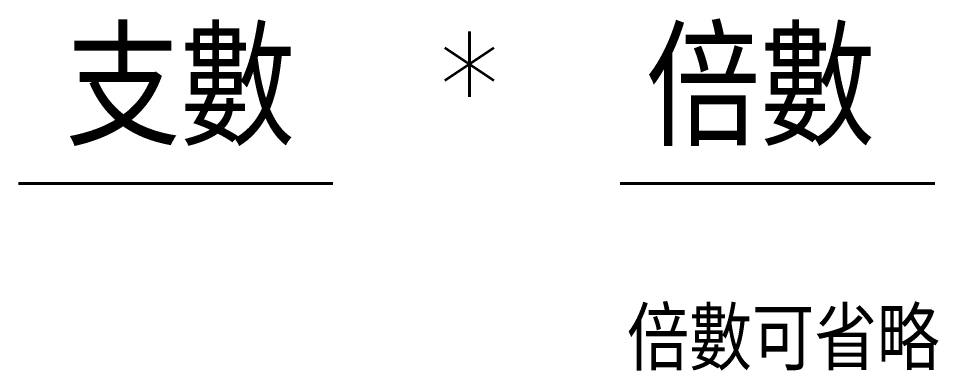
# Model space of a CAD drawing. Header units: millimetres. Extents: x 5 to 9713, y -3338 to 92.
# Drawn here: x 8267 to 8796, y -457 to -254 of the extents above; entities that cross this region are included whole.
import ezdxf
from ezdxf.enums import TextEntityAlignment as Align

# ---------------------------------------------------------------- set-up
doc = ezdxf.new("R2010")
doc.units = ezdxf.units.MM
doc.layers.add('1', color=1, linetype='Continuous')
doc.styles.add('txt', font='txt.shx', dxfattribs={"height": 0.2, "bigfont": 'chineset.shx'})

msp = doc.modelspace()

# ---------------------------------------------------------------- texts
at = {"layer": '1', "color": 7, "style": 'txt'}
for s, p in [('支數', (8359.884, -294.694)), ('倍數', (8693.643, -294.694))]:
    msp.add_text(s, height=66, dxfattribs=at).set_placement(p, align=Align.MIDDLE_CENTER)
at = {"layer": '1', "color": 1, "lineweight": 30, "style": 'txt'}
msp.add_text('*', height=66, dxfattribs=at).set_placement((8526.218, -294.694), align=Align.MIDDLE_CENTER)
at = {"layer": '1', "color": 251, "style": 'txt'}
for p in [(8357.201, -309.964), (8703.438, -309.964)]:
    msp.add_text('____', height=66, dxfattribs=at).set_placement(p, align=Align.MIDDLE_CENTER)
at = {"layer": '1', "color": 3, "style": 'txt'}
msp.add_text('倍數可省略', height=36, dxfattribs=at).set_placement((8706.753, -439.017), align=Align.MIDDLE_CENTER)

doc.saveas('drawing.dxf')
